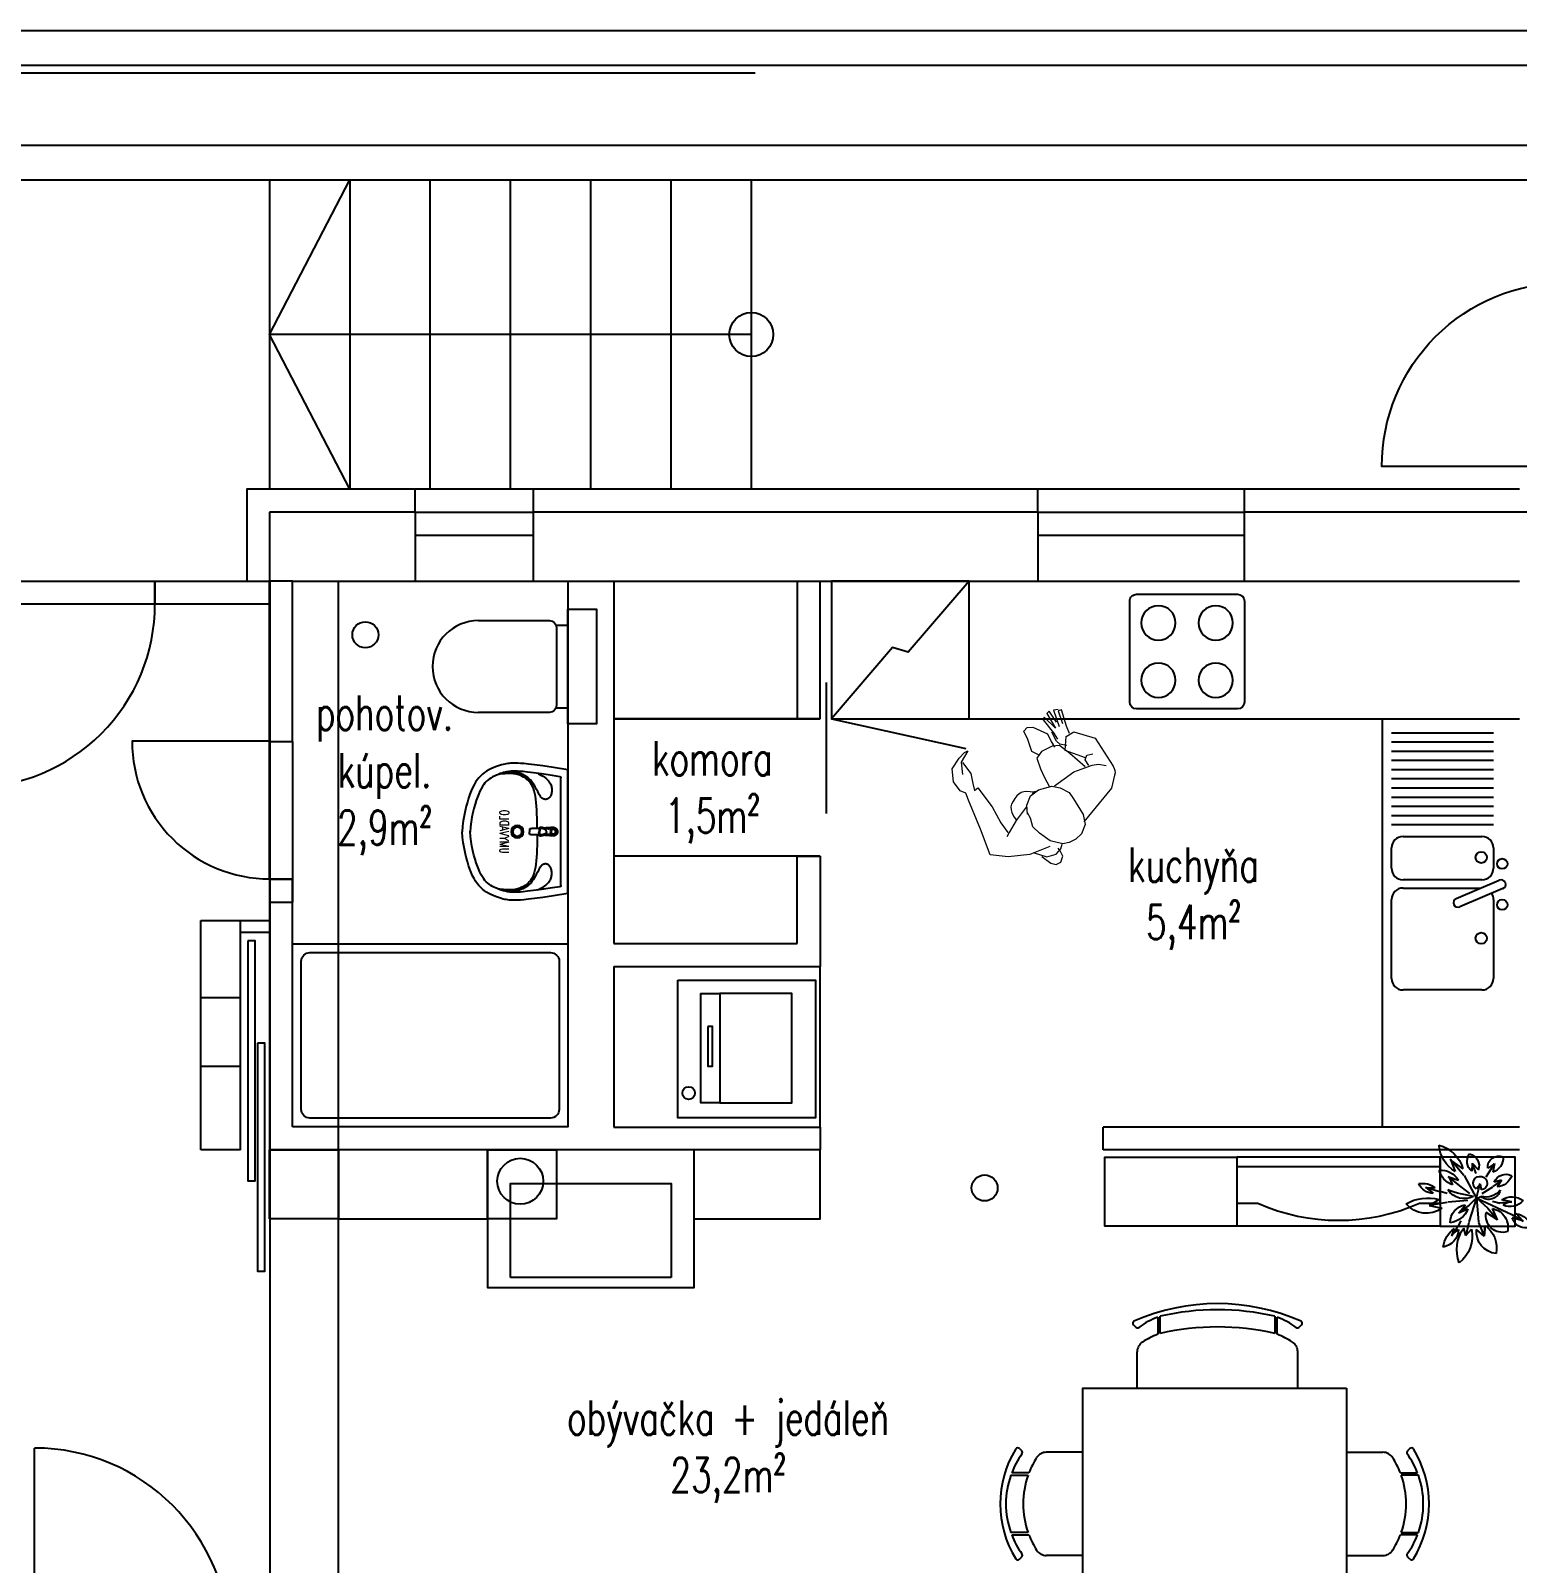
# Model space of a CAD drawing. Header units: millimetres. Extents: x 465413 to 948826, y 2516576 to 3795663.
# Drawn here: x 877763 to 884245, y 2792159 to 2798842 of the extents above; entities that cross this region are included whole.
import ezdxf
from ezdxf.enums import TextEntityAlignment as Align
from ezdxf.lldxf.tags import DXFTag

# ---------------------------------------------------------------- set-up
doc = ezdxf.new("R2010")
doc.units = ezdxf.units.MM
doc.layers.add('-R-IZGLED', color=9, linetype='Continuous', lineweight=0)
for name, color, linetype in [('DIM_100', 64, 'Continuous'), ('DVE_REZ', 1, 'Continuous'), ('KOTY', 96, 'Continuous'), ('MUR-POH', 64, 'Continuous'), ('MUR_POH', 64, 'Continuous'), ('MUR_REZ', 3, 'Continuous'), ('NAB_MOB', 1, 'Continuous'), ('NAB_ZAR', 14, 'Continuous'), ('PLO_LIN', 6, 'Continuous'), ('SAN-POH', 151, 'Continuous'), ('SAN_POH', 151, 'Continuous')]:
    doc.layers.add(name, color=color, linetype=linetype)
doc.styles.add('KOTY', font='ROMANS', dxfattribs={"width": 0.7})
doc.styles.add('SIMPLEX', font='SIMPLEX.SHX', dxfattribs={"width": 0.7})
tags = doc.linetypes.add('DASHED', pattern=[0.75, 0.5, -0.25]).pattern_tags.tags
tags[6:7] = [DXFTag(74, 4), DXFTag(75, 0), DXFTag(340, '0'), DXFTag(46, 1.0), DXFTag(50, 0.0), DXFTag(44, 0.0), DXFTag(45, 0.0)]
tags[4:5] = [DXFTag(74, 4), DXFTag(75, 0), DXFTag(340, '0'), DXFTag(46, 1.0), DXFTag(50, 0.0), DXFTag(44, 0.0), DXFTag(45, 0.0)]

# ---------------------------------------------------------------- blocks, each defined once
blk = doc.blocks.new('UMY_V')
at = {"layer": 'SAN_POH'}
for p, q in [((45124988.6, -2781949.2), (45125005.1, -2781944)), ((45125005.1, -2781944), (45125022.8, -2781939)), ((45125022.8, -2781939), (45125041.5, -2781934.4)), ((45125041.5, -2781934.4), (45125061.2, -2781930.3)), ((45125061.2, -2781930.3), (45125081.8, -2781927)), ((45125081.8, -2781927), (45125103.2, -2781924.7)), ((45125103.2, -2781924.7), (45125126.4, -2781923.4)), ((45125145.9, -2781924.7), (45125122.7, -2781923.4)), ((45125167.2, -2781927), (45125145.9, -2781924.7)), ((45125187.8, -2781930.3), (45125167.2, -2781927)), ((45125207.5, -2781934.4), (45125187.8, -2781930.3)), ((45125226.2, -2781939), (45125207.5, -2781934.4)), ((45125244, -2781944), (45125226.2, -2781939)), ((45125260.4, -2781949.2), (45125244, -2781944)), ((45124885.9, -2782020.5), (45124890.4, -2782012.8)), ((45124890.4, -2782012.8), (45124895.1, -2782005.8)), ((45124895.1, -2782005.8), (45124900.2, -2781999.3)), ((45124900.2, -2781999.3), (45124905.9, -2781993.2)), ((45124905.9, -2781993.2), (45124912.1, -2781987.3)), ((45124912.1, -2781987.3), (45124919.3, -2781981.7)), ((45124919.3, -2781981.7), (45124927.5, -2781976.1)), ((45124927.5, -2781976.1), (45124936.9, -2781970.6)), ((45124936.9, -2781970.6), (45124947.7, -2781965.2)), ((45124947.7, -2781965.2), (45124959.9, -2781959.8)), ((45124959.9, -2781959.8), (45124973.5, -2781954.4)), ((45124973.5, -2781954.4), (45124988.6, -2781949.2)), ((45125275.5, -2781954.4), (45125260.4, -2781949.2)), ((45125289.1, -2781959.8), (45125275.5, -2781954.4)), ((45125301.3, -2781965.2), (45125289.1, -2781959.8)), ((45125312.1, -2781970.6), (45125301.3, -2781965.2)), ((45125321.6, -2781976.1), (45125312.1, -2781970.6)), ((45125329.8, -2781981.7), (45125321.6, -2781976.1)), ((45125336.9, -2781987.3), (45125329.8, -2781981.7)), ((45125343.2, -2781993.2), (45125336.9, -2781987.3)), ((45125348.8, -2781999.3), (45125343.2, -2781993.2)), ((45125353.9, -2782005.8), (45125348.8, -2781999.3)), ((45125358.7, -2782012.8), (45125353.9, -2782005.8)), ((45125363.1, -2782020.5), (45125358.7, -2782012.8)), ((45124862.8, -2782086), (45124863.8, -2782080.7)), ((45124863.8, -2782080.7), (45124865.1, -2782074.9)), ((45124865.1, -2782074.9), (45124866.7, -2782068.6)), ((45124866.7, -2782068.6), (45124868.8, -2782061.6)), ((45124868.8, -2782061.6), (45124871.4, -2782053.8)), ((45124871.4, -2782053.8), (45124874.4, -2782045.6)), ((45124874.4, -2782045.6), (45124877.9, -2782037.1)), ((45124877.9, -2782037.1), (45124881.7, -2782028.7)), ((45124881.7, -2782028.7), (45124885.9, -2782020.5)), ((45125367.3, -2782028.7), (45125363.1, -2782020.5)), ((45125371.2, -2782037.1), (45125367.3, -2782028.7)), ((45125374.6, -2782045.6), (45125371.2, -2782037.1)), ((45125377.7, -2782053.8), (45125374.6, -2782045.6)), ((45125380.2, -2782061.6), (45125377.7, -2782053.8)), ((45125382.3, -2782068.6), (45125380.2, -2782061.6)), ((45125384, -2782074.9), (45125382.3, -2782068.6)), ((45125385.3, -2782080.7), (45125384, -2782074.9)), ((45125386.3, -2782086), (45125385.3, -2782080.7)), ((45124860.5, -2782112.5), (45124860.6, -2782106.5)), ((45124860.6, -2782119.9), (45124860.5, -2782112.5)), ((45124860.6, -2782106.5), (45124860.9, -2782101.3)), ((45124860.9, -2782129), (45124860.6, -2782119.9)), ((45124860.9, -2782101.3), (45124861.4, -2782096.2)), ((45124861.6, -2782140.3), (45124860.9, -2782129)), ((45124861.4, -2782096.2), (45124862, -2782091.1)), ((45124862.7, -2782154.2), (45124861.6, -2782140.3)), ((45124862, -2782091.1), (45124862.8, -2782086)), ((45125387, -2782091.1), (45125386.3, -2782086)), ((45125386.4, -2782154.2), (45125387.5, -2782140.3)), ((45125387.7, -2782096.2), (45125387, -2782091.1)), ((45125387.5, -2782140.3), (45125388.1, -2782129)), ((45125388.1, -2782101.3), (45125387.7, -2782096.2)), ((45125388.4, -2782106.5), (45125388.1, -2782101.3)), ((45125388.1, -2782129), (45125388.5, -2782119.9)), ((45125388.6, -2782112.5), (45125388.4, -2782106.5)), ((45125388.5, -2782119.9), (45125388.6, -2782112.5)), ((45124864.5, -2782172.8), (45124862.7, -2782154.2)), ((45124867.6, -2782198.6), (45124864.5, -2782172.8)), ((45124872.5, -2782234.1), (45124867.6, -2782198.6)), ((45125376.6, -2782234.1), (45125381.4, -2782198.6)), ((45125381.4, -2782198.6), (45125384.5, -2782172.8)), ((45125384.5, -2782172.8), (45125386.4, -2782154.2)), ((45124879.5, -2782281.4), (45124872.5, -2782234.1)), ((45124884.6, -2782314.3), (45124879.5, -2782281.4)), ((45125364.4, -2782314.3), (45125369.6, -2782281.4)), ((45125369.6, -2782281.4), (45125376.6, -2782234.1)), ((45125394.5, -2782348.5), (45124854.5, -2782348.5)), ((45125359.5, -2782318.5), (45124889.5, -2782318.5))]:
    blk.add_line(p, q, dxfattribs=at)
for points in [[(45124854.5, -2782348.5), (45124844.9, -2782286.7), (45124837.8, -2782239), (45124832.9, -2782203.1), (45124829.7, -2782176.7), (45124827.8, -2782157.3), (45124826.7, -2782142.7), (45124826, -2782130.7), (45124825.6, -2782120.8), (45124825.5, -2782112.4), (45124825.6, -2782105.1), (45124826, -2782098.6), (45124826.6, -2782092.5), (45124827.3, -2782086.4), (45124828.3, -2782080.2), (45124829.5, -2782073.6), (45124831.1, -2782066.7), (45124833, -2782059.2), (45124835.4, -2782051.1), (45124838.3, -2782042.3), (45124841.8, -2782032.9), (45124845.7, -2782023.2), (45124850.2, -2782013.4), (45124855.2, -2782003.6), (45124860.7, -2781994.2), (45124866.8, -2781985.1), (45124873.6, -2781976.6), (45124881, -2781968.5), (45124889.3, -2781960.8), (45124898.5, -2781953.4), (45124908.8, -2781946.5), (45124920.2, -2781939.9), (45124932.7, -2781933.5), (45124946.5, -2781927.4), (45124961.4, -2781921.6), (45124977.6, -2781916), (45124995.1, -2781910.5), (45125013.8, -2781905.2), (45125033.8, -2781900.2), (45125054.9, -2781895.9), (45125077.1, -2781892.3), (45125100.4, -2781889.8), (45125124.5, -2781888.5)], [(45125394.5, -2782348.5), (45125404.2, -2782286.7), (45125411.2, -2782239), (45125416.1, -2782203.1), (45125419.3, -2782176.7), (45125421.2, -2782157.3), (45125422.4, -2782142.7), (45125423.1, -2782130.7), (45125423.5, -2782120.8), (45125423.6, -2782112.4), (45125423.4, -2782105.1), (45125423, -2782098.6), (45125422.5, -2782092.5), (45125421.7, -2782086.4), (45125420.8, -2782080.2), (45125419.5, -2782073.6), (45125418, -2782066.7), (45125416, -2782059.2), (45125413.6, -2782051.1), (45125410.7, -2782042.3), (45125407.3, -2782032.9), (45125403.3, -2782023.2), (45125398.8, -2782013.4), (45125393.8, -2782003.6), (45125388.3, -2781994.2), (45125382.2, -2781985.1), (45125375.5, -2781976.6), (45125368, -2781968.5), (45125359.7, -2781960.8), (45125350.5, -2781953.4), (45125340.2, -2781946.5), (45125328.9, -2781939.9), (45125316.3, -2781933.5), (45125302.6, -2781927.4), (45125287.6, -2781921.6), (45125271.4, -2781916), (45125254, -2781910.5), (45125235.2, -2781905.2), (45125215.2, -2781900.2), (45125194.1, -2781895.9), (45125171.9, -2781892.3), (45125148.7, -2781889.8), (45125124.5, -2781888.5)], [(45125110.6, -2782215), (45125104, -2782215), (45125084.1, -2782214.7), (45125065, -2782214.4), (45125046.7, -2782213.8), (45125029.3, -2782213), (45125012.9, -2782211.9), (45124997.5, -2782210.6), (45124983.2, -2782209), (45124969.9, -2782207), (45124957.7, -2782204.7), (45124946.6, -2782201.9), (45124936.5, -2782198.6), (45124927.4, -2782194.8), (45124919.3, -2782190.5), (45124912.1, -2782185.8), (45124905.7, -2782180.6), (45124899.9, -2782174.9), (45124894.8, -2782168.8), (45124890.3, -2782162.3), (45124886.3, -2782155.6), (45124882.7, -2782148.7), (45124879.7, -2782141.9), (45124877.2, -2782135.2), (45124875.2, -2782128.8), (45124873.6, -2782122.8), (45124872.5, -2782117.1), (45124871.7, -2782111.3), (45124871.3, -2782105.4), (45124871.1, -2782099), (45124871.1, -2782092), (45124871.2, -2782084.2), (45124871.6, -2782075.9), (45124872, -2782067.6), (45124872.7, -2782059.5), (45124873.5, -2782052), (45124874.4, -2782045.6)], [(45125138.5, -2782215), (45125145, -2782215), (45125164.9, -2782214.7), (45125184, -2782214.4), (45125202.3, -2782213.8), (45125219.7, -2782213), (45125236.1, -2782211.9), (45125251.5, -2782210.6), (45125265.8, -2782209), (45125279.1, -2782207), (45125291.3, -2782204.7), (45125302.5, -2782201.9), (45125312.6, -2782198.6), (45125321.6, -2782194.8), (45125329.7, -2782190.5), (45125336.9, -2782185.8), (45125343.4, -2782180.6), (45125349.1, -2782174.9), (45125354.2, -2782168.8), (45125358.7, -2782162.3), (45125362.8, -2782155.6), (45125366.3, -2782148.7), (45125369.3, -2782141.9), (45125371.8, -2782135.2), (45125373.8, -2782128.8), (45125375.4, -2782122.8), (45125376.5, -2782117.1), (45125377.3, -2782111.3), (45125377.8, -2782105.4), (45125378, -2782099), (45125378, -2782092), (45125377.8, -2782084.2), (45125377.5, -2782075.9), (45125377, -2782067.6), (45125376.4, -2782059.5), (45125375.6, -2782052), (45125374.6, -2782045.6)], [(45124915.3, -2782197.5), (45124915.2, -2782197.4), (45124907.4, -2782192.3), (45124900.3, -2782186.5), (45124894, -2782180.3), (45124888.5, -2782173.7), (45124883.6, -2782166.7), (45124879.3, -2782159.5), (45124875.5, -2782152.2), (45124872.3, -2782144.9), (45124869.7, -2782137.8), (45124867.5, -2782131), (45124865.8, -2782124.6), (45124864.6, -2782118.4), (45124863.8, -2782112.2), (45124863.3, -2782105.8), (45124863.1, -2782099.1), (45124863.1, -2782091.9), (45124863.2, -2782083.9), (45124863.3, -2782083.5)], [(45125333.7, -2782197.5), (45125333.8, -2782197.4), (45125341.7, -2782192.3), (45125348.7, -2782186.5), (45125355, -2782180.3), (45125360.5, -2782173.7), (45125365.5, -2782166.7), (45125369.8, -2782159.5), (45125373.5, -2782152.2), (45125376.7, -2782144.9), (45125379.4, -2782137.8), (45125381.5, -2782131), (45125383.2, -2782124.6), (45125384.4, -2782118.4), (45125385.3, -2782112.2), (45125385.8, -2782105.8), (45125386, -2782099.1), (45125386, -2782091.9), (45125385.8, -2782083.9), (45125385.8, -2782083.5)], [(45124870, -2782215.8), (45124872.1, -2782220.4), (45124877.8, -2782231.5), (45124882.9, -2782240.3), (45124887.4, -2782247.2), (45124891.5, -2782252.7), (45124895.5, -2782257.3), (45124899.4, -2782261.3), (45124903.4, -2782264.8), (45124907.3, -2782267.8), (45124911.2, -2782270.4), (45124915.2, -2782272.6), (45124919.3, -2782274.4), (45124923.5, -2782275.8), (45124927.7, -2782277), (45124932, -2782277.8), (45124936.3, -2782278.3), (45124940.7, -2782278.5), (45124945.1, -2782278.5), (45124949.6, -2782278.2), (45124953.9, -2782277.6), (45124958.2, -2782276.8), (45124962.3, -2782275.7), (45124966.1, -2782274.3), (45124969.7, -2782272.6), (45124972.8, -2782270.7), (45124975.6, -2782268.5), (45124978, -2782266.1), (45124980, -2782263.5), (45124981.5, -2782260.8), (45124982.7, -2782257.9), (45124983.4, -2782255.1), (45124983.7, -2782252.2), (45124983.7, -2782249.2), (45124983.3, -2782246.4), (45124982.6, -2782243.6), (45124981.6, -2782240.9), (45124980.4, -2782238.3), (45124978.8, -2782235.8), (45124976.8, -2782233.4), (45124974.3, -2782231), (45124971.1, -2782228.7), (45124967.3, -2782226.4), (45124962.7, -2782224), (45124957, -2782221.2), (45124949.7, -2782217.5), (45124940.5, -2782212.6), (45124929.1, -2782206), (45124915, -2782197.3)], [(45125110.1, -2782224.2), (45125110.3, -2782221), (45125110.5, -2782217.4), (45125110.6, -2782213.9), (45125110.7, -2782210.3), (45125110.8, -2782206.8), (45125110.9, -2782203.5), (45125111, -2782200.4), (45125111.1, -2782197.6), (45125111.2, -2782195.1), (45125111.2, -2782193), (45125111.3, -2782191.2), (45125111.4, -2782189.7), (45125111.4, -2782188.5), (45125111.5, -2782187.5), (45125111.6, -2782186.7), (45125111.7, -2782186), (45125111.9, -2782185.3), (45125112, -2782184.7), (45125112.2, -2782184.2), (45125112.3, -2782183.8), (45125112.6, -2782183.4), (45125112.8, -2782183), (45125113.1, -2782182.7), (45125113.4, -2782182.3), (45125113.8, -2782182), (45125114.3, -2782181.8), (45125114.8, -2782181.5), (45125115.5, -2782181.3), (45125116.5, -2782181.1), (45125117.8, -2782181), (45125119.7, -2782180.8), (45125122.3, -2782180.8), (45125124.5, -2782180.8)], [(45125138.9, -2782224.2), (45125138.7, -2782221), (45125138.6, -2782217.4), (45125138.4, -2782213.9), (45125138.3, -2782210.3), (45125138.2, -2782206.8), (45125138.1, -2782203.5), (45125138, -2782200.4), (45125138, -2782197.6), (45125137.9, -2782195.1), (45125137.8, -2782193), (45125137.7, -2782191.2), (45125137.7, -2782189.7), (45125137.6, -2782188.5), (45125137.5, -2782187.5), (45125137.4, -2782186.7), (45125137.3, -2782186), (45125137.2, -2782185.3), (45125137, -2782184.7), (45125136.9, -2782184.2), (45125136.7, -2782183.8), (45125136.5, -2782183.4), (45125136.2, -2782183), (45125136, -2782182.7), (45125135.6, -2782182.3), (45125135.2, -2782182), (45125134.8, -2782181.8), (45125134.2, -2782181.5), (45125133.5, -2782181.3), (45125132.6, -2782181.1), (45125131.2, -2782181), (45125129.3, -2782180.8), (45125126.8, -2782180.8), (45125124.5, -2782180.8)], [(45125379, -2782215.8), (45125376.9, -2782220.4), (45125371.2, -2782231.5), (45125366.2, -2782240.3), (45125361.7, -2782247.2), (45125357.5, -2782252.7), (45125353.5, -2782257.3), (45125349.6, -2782261.3), (45125345.7, -2782264.8), (45125341.8, -2782267.8), (45125337.8, -2782270.4), (45125333.8, -2782272.6), (45125329.7, -2782274.4), (45125325.6, -2782275.8), (45125321.4, -2782277), (45125317.1, -2782277.8), (45125312.7, -2782278.3), (45125308.3, -2782278.5), (45125303.9, -2782278.5), (45125299.5, -2782278.2), (45125295.1, -2782277.6), (45125290.8, -2782276.8), (45125286.7, -2782275.7), (45125282.9, -2782274.3), (45125279.4, -2782272.6), (45125276.2, -2782270.7), (45125273.4, -2782268.5), (45125271, -2782266.1), (45125269.1, -2782263.5), (45125267.5, -2782260.8), (45125266.4, -2782257.9), (45125265.6, -2782255.1), (45125265.3, -2782252.2), (45125265.3, -2782249.2), (45125265.7, -2782246.4), (45125266.4, -2782243.6), (45125267.4, -2782240.9), (45125268.7, -2782238.3), (45125270.2, -2782235.8), (45125272.3, -2782233.4), (45125274.8, -2782231), (45125277.9, -2782228.7), (45125281.7, -2782226.4), (45125286.3, -2782224), (45125292.1, -2782221.2), (45125299.3, -2782217.5), (45125308.5, -2782212.6), (45125319.9, -2782206), (45125334, -2782197.3)], [(45125109.5, -2782284.9), (45125109.6, -2782283.6), (45125109.6, -2782282.3), (45125109.8, -2782281.2), (45125109.9, -2782280), (45125110.1, -2782279), (45125110.3, -2782277.9), (45125110.5, -2782276.9), (45125110.7, -2782275.8), (45125110.9, -2782274.8), (45125111.1, -2782273.9), (45125111.3, -2782272.9), (45125111.5, -2782272.1), (45125111.7, -2782271.2), (45125111.9, -2782270.5), (45125112.1, -2782269.7), (45125112.2, -2782269), (45125112.4, -2782268.3), (45125112.5, -2782267.6), (45125112.6, -2782267), (45125112.7, -2782266.3), (45125112.8, -2782265.6), (45125112.8, -2782264.9), (45125112.8, -2782264.2), (45125112.8, -2782263.5), (45125112.8, -2782262.8), (45125112.7, -2782262), (45125112.6, -2782261.2), (45125112.5, -2782260.3), (45125112.3, -2782259.3), (45125112.1, -2782258.1), (45125111.9, -2782256.8), (45125111.6, -2782255.4), (45125111.2, -2782253.8), (45125110.9, -2782252), (45125110.4, -2782250.1), (45125109.9, -2782248), (45125109.3, -2782245.8), (45125108.7, -2782243.5), (45125108, -2782241.2), (45125107.4, -2782239), (45125106.8, -2782236.9), (45125106.3, -2782235), (45125106, -2782233.3), (45125105.7, -2782232), (45125105.5, -2782230.8), (45125105.5, -2782229.9), (45125105.4, -2782229), (45125105.5, -2782228.3), (45125105.6, -2782227.7), (45125105.8, -2782227.1), (45125106, -2782226.5), (45125106.5, -2782226), (45125107.1, -2782225.5), (45125107.9, -2782225), (45125109, -2782224.6), (45125110.6, -2782224.1), (45125112.7, -2782223.7), (45125115.6, -2782223.3), (45125119.5, -2782222.9), (45125124.5, -2782222.6)], [(45125106.3, -2782286.8), (45125106.4, -2782284.5), (45125106.4, -2782282.6), (45125106.5, -2782280.9), (45125106.6, -2782279.5), (45125106.6, -2782278.2), (45125106.7, -2782277.1), (45125106.7, -2782276), (45125106.8, -2782274.9), (45125106.9, -2782273.9), (45125107, -2782272.8), (45125107, -2782271.7), (45125107.1, -2782270.5), (45125107.2, -2782269.2), (45125107.3, -2782267.9), (45125107.4, -2782266.5), (45125107.5, -2782265), (45125107.6, -2782263.5), (45125107.7, -2782262), (45125107.8, -2782260.5), (45125107.9, -2782259), (45125108, -2782257.4), (45125108.1, -2782255.6), (45125108.3, -2782253.7), (45125108.4, -2782251.6), (45125108.6, -2782249.3), (45125108.7, -2782246.8), (45125108.9, -2782244.4)], [(45125124.5, -2782255.3), (45125123.9, -2782255.3), (45125123.4, -2782255.3), (45125122.9, -2782255.2), (45125122.4, -2782255.1), (45125121.9, -2782255.1), (45125121.5, -2782255), (45125121, -2782254.8), (45125120.6, -2782254.7), (45125120.1, -2782254.5), (45125119.6, -2782254.3), (45125119.2, -2782254.1), (45125118.8, -2782253.8), (45125118.3, -2782253.5), (45125117.9, -2782253.1), (45125117.5, -2782252.7), (45125117, -2782252.2), (45125116.6, -2782251.6), (45125116.2, -2782251), (45125115.8, -2782250.3), (45125115.3, -2782249.5), (45125114.9, -2782248.7), (45125114.5, -2782247.9), (45125114.1, -2782247), (45125113.7, -2782246.1), (45125113.4, -2782245.2), (45125113, -2782244.3), (45125112.7, -2782243.4), (45125112.4, -2782242.5), (45125112.1, -2782241.6), (45125111.9, -2782240.8), (45125111.6, -2782239.9), (45125111.4, -2782239.1), (45125111.2, -2782238.3), (45125111, -2782237.4), (45125110.9, -2782236.6), (45125110.7, -2782235.8), (45125110.6, -2782235), (45125110.5, -2782234.2), (45125110.5, -2782233.5), (45125110.4, -2782232.7), (45125110.4, -2782232.1), (45125110.5, -2782231.5), (45125110.5, -2782230.9), (45125110.6, -2782230.4), (45125110.8, -2782230), (45125111.1, -2782229.6), (45125111.5, -2782229.2), (45125111.9, -2782228.9), (45125112.6, -2782228.5), (45125113.3, -2782228.2), (45125114.2, -2782227.8), (45125115.1, -2782227.5), (45125116.2, -2782227.1), (45125117.3, -2782226.8), (45125118.5, -2782226.4), (45125119.8, -2782226.1), (45125121.1, -2782225.9), (45125122.3, -2782225.7), (45125123.5, -2782225.5), (45125124.5, -2782225.5)], [(45125139.5, -2782284.9), (45125139.5, -2782283.6), (45125139.4, -2782282.3), (45125139.3, -2782281.2), (45125139.1, -2782280), (45125139, -2782279), (45125138.8, -2782277.9), (45125138.6, -2782276.9), (45125138.4, -2782275.8), (45125138.2, -2782274.8), (45125137.9, -2782273.9), (45125137.7, -2782272.9), (45125137.5, -2782272.1), (45125137.3, -2782271.2), (45125137.1, -2782270.5), (45125137, -2782269.7), (45125136.8, -2782269), (45125136.7, -2782268.3), (45125136.6, -2782267.6), (45125136.4, -2782267), (45125136.4, -2782266.3), (45125136.3, -2782265.6), (45125136.2, -2782264.9), (45125136.2, -2782264.2), (45125136.2, -2782263.5), (45125136.2, -2782262.8), (45125136.3, -2782262), (45125136.4, -2782261.2), (45125136.5, -2782260.3), (45125136.7, -2782259.3), (45125136.9, -2782258.1), (45125137.2, -2782256.8), (45125137.5, -2782255.4), (45125137.8, -2782253.8), (45125138.2, -2782252), (45125138.6, -2782250.1), (45125139.2, -2782248), (45125139.7, -2782245.8), (45125140.4, -2782243.5), (45125141, -2782241.2), (45125141.7, -2782239), (45125142.2, -2782236.9), (45125142.7, -2782235), (45125143.1, -2782233.3), (45125143.3, -2782232), (45125143.5, -2782230.8), (45125143.6, -2782229.9), (45125143.6, -2782229), (45125143.6, -2782228.3), (45125143.5, -2782227.7), (45125143.3, -2782227.1), (45125143, -2782226.5), (45125142.6, -2782226), (45125141.9, -2782225.5), (45125141.1, -2782225), (45125140, -2782224.6), (45125138.5, -2782224.1), (45125136.3, -2782223.7), (45125133.4, -2782223.3), (45125129.5, -2782222.9), (45125124.5, -2782222.6)], [(45125124.5, -2782255.3), (45125125.1, -2782255.3), (45125125.6, -2782255.3), (45125126.1, -2782255.2), (45125126.6, -2782255.1), (45125127.1, -2782255.1), (45125127.6, -2782255), (45125128, -2782254.8), (45125128.5, -2782254.7), (45125128.9, -2782254.5), (45125129.4, -2782254.3), (45125129.8, -2782254.1), (45125130.3, -2782253.8), (45125130.7, -2782253.5), (45125131.1, -2782253.1), (45125131.6, -2782252.7), (45125132, -2782252.2), (45125132.4, -2782251.6), (45125132.8, -2782251), (45125133.3, -2782250.3), (45125133.7, -2782249.5), (45125134.1, -2782248.7), (45125134.5, -2782247.9), (45125134.9, -2782247), (45125135.3, -2782246.1), (45125135.7, -2782245.2), (45125136, -2782244.3), (45125136.3, -2782243.4), (45125136.6, -2782242.5), (45125136.9, -2782241.6), (45125137.2, -2782240.8), (45125137.4, -2782239.9), (45125137.6, -2782239.1), (45125137.8, -2782238.3), (45125138, -2782237.4), (45125138.2, -2782236.6), (45125138.3, -2782235.8), (45125138.4, -2782235), (45125138.5, -2782234.2), (45125138.6, -2782233.5), (45125138.6, -2782232.7), (45125138.6, -2782232.1), (45125138.6, -2782231.5), (45125138.5, -2782230.9), (45125138.4, -2782230.4), (45125138.2, -2782230), (45125138, -2782229.6), (45125137.6, -2782229.2), (45125137.1, -2782228.9), (45125136.5, -2782228.5), (45125135.7, -2782228.2), (45125134.9, -2782227.8), (45125133.9, -2782227.5), (45125132.9, -2782227.1), (45125131.7, -2782226.8), (45125130.5, -2782226.4), (45125129.2, -2782226.1), (45125128, -2782225.9), (45125126.7, -2782225.7), (45125125.6, -2782225.5), (45125124.5, -2782225.5)], [(45125142.7, -2782286.8), (45125142.7, -2782284.5), (45125142.6, -2782282.6), (45125142.5, -2782280.9), (45125142.5, -2782279.5), (45125142.4, -2782278.2), (45125142.4, -2782277.1), (45125142.3, -2782276), (45125142.2, -2782274.9), (45125142.2, -2782273.9), (45125142.1, -2782272.8), (45125142, -2782271.7), (45125141.9, -2782270.5), (45125141.8, -2782269.2), (45125141.7, -2782267.9), (45125141.6, -2782266.5), (45125141.5, -2782265), (45125141.4, -2782263.5), (45125141.3, -2782262), (45125141.2, -2782260.5), (45125141.1, -2782259), (45125141, -2782257.4), (45125140.9, -2782255.6), (45125140.8, -2782253.7), (45125140.6, -2782251.6), (45125140.5, -2782249.3), (45125140.3, -2782246.8), (45125140.1, -2782244.4)]]:
    blk.add_lwpolyline(points, dxfattribs=at)
for points in [[(45125111.6, -2782267.1, -0.001391), (45125111.6, -2782267, -0.019339), (45125112.7, -2782266.1, -0.090971)], [(45125136.3, -2782266.1, -0.019339), (45125137.4, -2782267, -0.001391), (45125137.5, -2782267.1, -0.1065)], [(45125106.3, -2782286.8, 0.1065), (45125107.7, -2782293.2, 0.101456), (45125111.6, -2782298.7, 0.095052), (45125117.5, -2782302.3, 0.090971), (45125124.5, -2782303.5, 0.090971), (45125131.6, -2782302.3, 0.095052), (45125137.4, -2782298.7, 0.101456), (45125141.4, -2782293.2, 0.1065), (45125142.7, -2782286.8, 0.1065)]]:
    blk.add_lwpolyline(points, format="xyb", dxfattribs=at)
for centre, radius in [((45125124.5, -2782128.5), 27), ((45125124.5, -2782128.5), 20), ((45125124.5, -2782285.6), 13.8), ((45125124.5, -2782285.6), 10.3), ((45125124.5, -2782285.6), 10)]:
    blk.add_circle(centre, radius, dxfattribs=at)
for centre, radius, start, end in [((45125124.5, -2782285.6), 15, 125.30945, 54.69055), ((45124889.5, -2782313.5), 5, 188.86816, 270), ((45125359.5, -2782313.5), 5, 270, 351.13184)]:
    blk.add_arc(centre, radius, start, end, dxfattribs=at)
at = {"layer": 'SAN_POH', "style": 'KOTY', "width": 0.7}
for tag, p in [('TYP', (45125124.5, -2782015.2)), ('KOD', (45125124.5, -2782071.9))]:
    blk.add_attdef(tag, text='', height=40, rotation=180, dxfattribs=at).set_placement(p, align=Align.MIDDLE_CENTER)
blk = doc.blocks.new('covek odozgo')
for points in [[(-11.57, 2.11), (-20.94, 2.81), (-29.97, 5.93), (-36.56, 10.09), (-35.52, 22.06), (-34.65, 35.76), (-34.48, 39.05), (-36.21, 40.96), (-37.08, 45.81), (-35.17, 51.19), (-30.49, 53.96), (-27.19, 55.18), (-25.63, 55.18), (-30.31, 52.06), (-32.22, 47.03)], [(14.65, 49.69), (13.8, 55.42), (12.42, 54.89), (13.06, 47.56), (10.72, 53.94), (9.76, 53.09), (11.46, 45.97), (11.78, 42.78)], [(17.63, 54.36), (15.72, 55), (14.87, 47.46)], [(17.63, 42.78), (17.74, 46.18), (18.91, 53.62), (17.52, 53.83), (16.67, 47.99)], [(-29.97, 51.71), (-28.75, 45.81), (-29.79, 41.48), (-30.49, 38.36), (-28.75, 38.88), (-26.67, 28.65), (-26.32, 20.67), (-25.45, 15.64)], [(1.79, 39.74), (-0.64, 42.87), (0.05, 48.24), (0.05, 52.4), (2.14, 53.1), (4.39, 52.23), (8.9, 46.85), (8.9, 43.04), (9.08, 40.26)], [(17.41, 26.74), (13.94, 34.89), (11.33, 39.92), (8.38, 41.13), (3.18, 40.96), (0.05, 39.22), (-0.53, 34.35), (-0.62, 30.52), (-0.39, 25.66)], [(14.19, 38.53), (11.78, 40.34), (11.04, 42.25), (10.93, 46.61)], [(-8.47, 25.84), (-7.66, 26.74), (-6.58, 26.46)], [(1.79, 25), (12.03, 26.91), (20.53, 26.05), (23.13, 25.18), (25.91, 23.27)], [(19.12, 26.55), (18.75, 29.47), (20.21, 30.92), (22.95, 30.38)], [(-13.48, 22.06), (-19.9, 18.76), (-24.93, 15.29), (-26.67, 14.08)], [(-14.17, 19), (-12.74, 22.77), (-9.51, 25.64), (-5.2, 26.53), (0.72, 25.46), (3.59, 23.13), (6.28, 19.72), (6.82, 16.32), (7.54, 8.43), (6.46, 4.12), (3.23, 1.08), (0, 0), (-3.23, 0), (-5.92, 0.72), (-10.41, 4.3), (-13.1, 9.32), (-14.53, 13.09), (-13.81, 16.85), (-13.99, 19.54)], [(-19.28, 2.98), (-14.77, -1.35), (-10.6, -2.05), (-7.65, -0.83), (-6.27, 0.73)], [(-16.68, -0.31), (-14.42, -4.65), (-12.51, -6.21), (-10.26, -6.04), (-8.35, -4.13), (-8.35, -1.53), (-8.7, -0.14)]]:
    blk.add_lwpolyline(points)
for points in [[(19.3, 30.19), (12.73, 36.94), (15.65, 42.23), (19.67, 42.59), (26.78, 36.03), (28.52, 21.61, -0.20885), (27.37, 17.77), (23.66, 13.39), (6.48, 5.41)], [(-7.58, 26.57), (-10.37, 28.1, 0.241547), (-14.93, 28.24), (-16.26, 27.61), (-17.64, 26.75, 0.24958), (-20, 22.69), (-20.07, 20.84), (-19.73, 18.94)]]:
    blk.add_lwpolyline(points, format="xyb")
blk = doc.blocks.new('TREE_P~1')
at = {"color": 0, "linetype": 'ByBlock'}
for p, q in [((-91, 617), (-146, 823)), ((-144, 815), (-141, 678)), ((-144, 785), (-67, 675)), ((-74, 518), (-92, 615)), ((88, 731), (13, 620)), ((68, 497), (88, 731)), ((88, 731), (145, 597)), ((227, 448), (396, 643)), ((396, 643), (233, 575)), ((356, 462), (396, 643)), ((396, 643), (356, 462)), ((-686, 433), (-460, 411)), ((-411, 286), (-686, 433)), ((-683, 433), (-557, 280)), ((-70, 138), (-396, 279)), ((-25, 213), (-158, 402)), ((-155, 398), (-23, 279)), ((-144, 381), (-86, 225)), ((58, 51), (61, 490)), ((58, 51), (227, 439)), ((227, 439), (227, 439)), ((531, 301), (300, 239)), ((301, 157), (531, 301)), ((531, 301), (386, 139)), ((-587, 150), (-847, 156)), ((-838, 156), (-686, 209)), ((-830, 158), (-686, 104)), ((-454, 136), (-580, 144)), ((58, 51), (-265, -257)), ((-75, 14), (-259, -53)), ((58, 51), (-25, 213)), ((58, 51), (49, -99)), ((58, 51), (301, 157)), ((58, 51), (68, 53)), ((68, 53), (735, 131)), ((68, 53), (70, 55)), ((70, 55), (124, 4)), ((342, 14), (483, 8)), ((449, 9), (666, -79)), ((642, -75), (541, 21)), ((735, 131), (964, 180)), ((955, 178), (762, 184)), ((953, 178), (804, 94)), ((-277, -256), (-593, -450)), ((-259, -53), (-528, -153)), ((-519, -150), (-412, -35)), ((-515, -148), (-337, -147)), ((46, -196), (7, -102)), ((49, -99), (41, -212)), ((41, -205), (92, -109)), ((129, -57), (273, -223)), ((272, -229), (376, -379)), ((378, -381), (343, -249)), ((663, -78), (489, -55)), ((-587, -447), (-440, -272)), ((-560, -430), (-329, -360)), ((-80, -354), (-204, -503)), ((-204, -504), (-64, -427)), ((-203, -502), (-165, -368)), ((164, -610), (84, -507)), ((104, -354), (129, -446)), ((129, -446), (167, -623)), ((167, -623), (187, -469)), ((379, -386), (264, -311))]:
    blk.add_line(p, q, dxfattribs=at)
for centre, radius, start, end in [((621, 817), 639, 140.563, 197.8988), ((-346, 896), 575, 328.6458, 34.5329), ((265, 966), 498, 170.3029, 215.3262), ((-373, 767), 319, 343.2534, 62.5239), ((608, 493), 384, 77.7318, 167.6805), ((208, 924), 485, 287.7269, 353.3689), ((-832, 148), 455, 35.1725, 122.5976), ((55, 507), 315, 161.4501, 243.415), ((-406, 259), 384, 2.9136, 65.0019), ((-512, 1038), 759, 221.8384, 266.6027), ((590, 202), 293, 55.2824, 172.6291), ((430, 464), 328, 262.2896, 356.2544), ((966, 46), 246, 51.1111, 145.9654), ((-772, -49), 272, 71.6414, 139.5892), ((-803, 480), 394, 243.5199, 287.2599), ((-249, -205), 350, 44.3837, 127.1057), ((-389, -2096), 2171, 79.6239, 91.8656), ((202, -190), 210, 354.7987, 111.9005), ((100, -333), 335, 21.6922, 85.2277), ((578, -268), 292, 21.4559, 97.3107), ((865, 380), 292, 257.8549, 330.7421), ((-396, -415), 380, 92.4489, 147.0817), ((-577, 134), 369, 248.0932, 310.529), ((34, -216), 118, 103.4106, 268.148), ((46, -217), 118, 262.5922, 66.6581), ((229, -522), 296, 1.4924, 67.3597), ((746, 150), 329, 218.6232, 288.4099), ((-299, -859), 603, 103.499, 156.8265), ((-812, -49), 574, 265.8156, 327.2626), ((-91, -572), 217, 109.8936, 199.3062), ((-275, -434), 211, 264.4232, 2.0221), ((257, -587), 190, 155.1092, 275.9038), ((41, -678), 255, 337.3115, 55.0978), ((490, -290), 227, 185.1842, 278.9266)]:
    blk.add_arc(centre, radius, start, end, dxfattribs=at)
blk = doc.blocks.new('HFHF')
at = {"layer": 'NAB_MOB', "linetype": 'Continuous'}
for p, q in [((434854.8, -333061.4), (434854.8, -333501.4)), ((435324.8, -333031.4), (434884.8, -333031.4)), ((435354.8, -333501.4), (435354.8, -333061.4)), ((434884.8, -333531.4), (435324.8, -333531.4))]:
    blk.add_line(p, q, dxfattribs=at)
for centre in [(434979.8, -333156.4), (435229.8, -333156.4), (434979.8, -333406.4), (435229.8, -333406.4)]:
    blk.add_circle(centre, 75, dxfattribs=at)
for centre, start, end in [((434884.8, -333061.4), 90, 180), ((435324.8, -333061.4), 0, 90), ((434884.8, -333501.4), 180, 270), ((435324.8, -333501.4), 270, 0)]:
    blk.add_arc(centre, 30, start, end, dxfattribs=at)
blk = doc.blocks.new('chlad')
at = {"layer": 'SAN_POH', "ltscale": 0.01}
for points in [[(45165597.1, -2791741.4), (45166197.1, -2791741.4), (45166197.1, -2791141.4), (45165597.1, -2791141.4), (45165597.1, -2791741.4)], [(45165597.1, -2791141.4), (45165906.9, -2791407.6), (45165887.4, -2791475.3), (45166197.1, -2791741.4)], [(45166197.1, -2791741.5), (45166327.3, -2791155.8)]]:
    blk.add_lwpolyline(points, dxfattribs=at)
blk = doc.blocks.new('drez2')
at = {"layer": 'SAN_POH'}
for p, q in [((45170701.4, -2774650), (45170621.5, -2774462.2)), ((45170632, -2774436), (45170632.1, -2774435.9)), ((45170658.3, -2774446.5), (45170738.2, -2774634.3)), ((45169980.1, -2774487.7), (45169980.1, -2774932)), ((45170020.1, -2774487.7), (45170020.1, -2774932)), ((45170060.2, -2774487.7), (45170060.2, -2774932)), ((45170100.2, -2774487.7), (45170100.2, -2774932)), ((45170140.2, -2774487.7), (45170140.2, -2774932)), ((45170180.3, -2774487.7), (45170180.3, -2774932)), ((45170220.3, -2774487.7), (45170220.3, -2774932)), ((45170260.4, -2774487.7), (45170260.4, -2774932)), ((45170300.4, -2774487.7), (45170300.4, -2774932)), ((45170340.4, -2774487.7), (45170340.4, -2774932)), ((45170380.5, -2774487.7), (45170380.5, -2774932)), ((45170481, -2774487.7), (45170569.8, -2774487.7)), ((45170706, -2774487.7), (45171050, -2774487.7)), ((45170431, -2774882), (45170431, -2774537.7)), ((45170619.8, -2774537.7), (45170619.8, -2774882)), ((45170656, -2774882), (45170656, -2774543.4)), ((45171100, -2774537.7), (45171100, -2774882)), ((45170727.7, -2774660.6), (45170727.6, -2774660.6)), ((45170569.8, -2774932), (45170481, -2774932)), ((45171050, -2774932), (45170706, -2774932))]:
    blk.add_line(p, q, dxfattribs=at)
for centre, radius in [((45170550.1, -2774449.3), 22.6), ((45170728.4, -2774449.3), 22.6), ((45170522.5, -2774541), 24.6), ((45170874.9, -2774541), 24.6)]:
    blk.add_circle(centre, radius, dxfattribs=at)
for centre, radius, start, end in [((45170639.9, -2774454.4), 20, 113.04876, 203.04876), ((45170639.9, -2774454.3), 20, 23.04876, 113.04876), ((45170481, -2774537.7), 50, 90, 180), ((45170569.8, -2774537.7), 50, 0, 90), ((45170706, -2774537.7), 50, 90, 122.49034), ((45171050, -2774537.7), 50, 0, 90), ((45170719.8, -2774642.2), 20, 203.04876, 293.04876), ((45170719.8, -2774642.2), 20, 293.04876, 23.04876), ((45170481, -2774882), 50, 180, 270), ((45170569.8, -2774882), 50, 270, 0), ((45170706, -2774882), 50, 180, 270), ((45171050, -2774882), 50, 270, 0)]:
    blk.add_arc(centre, radius, start, end, dxfattribs=at)

msp = doc.modelspace()

# ---------------------------------------------------------------- linework, layer by layer
at = {"layer": 'DVE_REZ', "linetype": 'ByBlock'}
for points in [[(884453.7, 2796942.2), (883653.7, 2796942.2, -0.414214), (884453.7, 2797742.2)], [(884453.7, 2796942.2), (883653.7, 2796942.2, -0.414214), (884453.7, 2797742.2)], [(878804.8, 2795743.4), (878204.8, 2795743.4, 0.414214), (878804.8, 2795143.4)]]:
    msp.add_lwpolyline(points, format="xyb", dxfattribs=at)
at = {"layer": 'KOTY', "flags": 128}
for points in [[(878710.3, 2794872.9), (878710.3, 2793826.7), (878742.2, 2793826.7), (878742.2, 2794872.9)], [(880585, 2794702.3), (881185, 2794702.3), (881185, 2794102.3), (880585, 2794102.3)], [(880766.9, 2794644.1), (880766.9, 2794166.4), (880684.6, 2794166.4), (880684.6, 2794644.1)], [(880766.9, 2794644.1), (880766.9, 2794166.4), (881081.3, 2794166.4), (881081.3, 2794644.1)], [(880715.7, 2794499.9), (880715.7, 2794327.3), (880735.4, 2794327.3), (880735.4, 2794499.9)], [(878752, 2794427.7), (878752, 2793432.5), (878784, 2793432.5), (878784, 2794427.7)]]:
    msp.add_lwpolyline(points, close=True, dxfattribs=at)
msp.add_lwpolyline([(881204.8, 2794061.7), (881204.8, 2794761.7)], dxfattribs=at)
at = {"layer": 'KOTY'}
msp.add_circle((880631.7, 2794209.8), 27.6, dxfattribs=at)
at = {"layer": 'MUR-POH', "color": 252}
for points in [[(866561.7, 2798342.2), (878404.8, 2798342.2)], [(866561.7, 2798342.2), (884454.4, 2798342.2)], [(866561.7, 2798192.2), (878504.8, 2798192.2)], [(866561.7, 2798192.2), (884454.2, 2798192.2)]]:
    msp.add_lwpolyline(points, dxfattribs=at)
at = {"layer": 'MUR-POH', "color": 1}
for points in [[(879154.8, 2796842.2), (878804.8, 2797517.2), (879154.8, 2798192.2)], [(878804.8, 2798192.2), (878804.8, 2796842.2)], [(879154.8, 2798192.2), (879154.8, 2796842.2)], [(879503.6, 2798192.2), (879503.6, 2796842.2)], [(879853.6, 2798192.2), (879853.6, 2796842.2)], [(880203.6, 2798192.2), (880203.6, 2796842.2)], [(880553.6, 2798192.2), (880553.6, 2796842.2)], [(880904.8, 2798192.2), (880904.8, 2796842.2)], [(880904.8, 2797517.2), (878804.8, 2797517.2)]]:
    msp.add_lwpolyline(points, dxfattribs=at)
at = {"layer": 'MUR-POH', "color": 6}
for points in [[(878804.8, 2795742.2), (878804.8, 2796442.2)], [(878804.8, 2795742.2), (878904.8, 2795742.2)], [(878804.8, 2795142.2), (878904.8, 2795142.2)]]:
    msp.add_lwpolyline(points, dxfattribs=at)
at = {"layer": 'MUR-POH', "color": 1}
msp.add_circle((880904.8, 2797517.2), 95.8, dxfattribs=at)
at = {"layer": 'MUR_POH', "flags": 128}
for points in [[(879439.2, 2796842.2), (878704.8, 2796842.2), (878704.8, 2796442.2)], [(879954.8, 2796842.2), (879439.2, 2796842.2)], [(879439.2, 2796742.2), (879439.2, 2796842.2)], [(879954.8, 2796742.2), (879954.8, 2796842.2)], [(879954.8, 2796742.2), (879954.8, 2796842.2)], [(882154.2, 2796842.2), (879954.8, 2796842.2)], [(882154.2, 2796742.2), (882154.2, 2796842.2)], [(883054.8, 2796842.2), (882154.2, 2796842.2)], [(884254.8, 2796842.2), (883054.8, 2796842.2)], [(883054.8, 2796742.2), (883054.8, 2796842.2)], [(883054.8, 2796742.2), (883054.8, 2796842.2)], [(879439.2, 2796442.2), (879954.8, 2796442.2)], [(882154.2, 2796442.2), (883054.8, 2796442.2)], [(878504.8, 2794626.8), (878677.9, 2794626.8)], [(878804.8, 2794586.8), (878804.8, 2794586.8)], [(878504.8, 2794326.8), (878677.9, 2794326.8)], [(878804.8, 2794286.8), (878804.8, 2794286.8)]]:
    msp.add_lwpolyline(points, dxfattribs=at)
at = {"layer": 'MUR_POH', "color": 8, "linetype": 'DASHED', "ltscale": 250, "flags": 128}
for points in [[(878807.6, 2792011.8), (878807.6, 2796442.2)], [(879104.8, 2792011.8), (879104.8, 2796442.2)], [(879855.2, 2793406), (879855.2, 2793815.5), (880555.2, 2793815.5), (880555.2, 2793406)], [(880555.2, 2793406), (879855.2, 2793406)]]:
    msp.add_lwpolyline(points, dxfattribs=at)
msp.add_lwpolyline([(880104.8, 2796319.7), (880229.8, 2796319.7), (880229.8, 2795819.7), (880104.8, 2795819.7)], close=True, dxfattribs=at)
at = {"layer": 'MUR_REZ'}
for p, q in [((878804.8, 2796742.2), (878804.8, 2796742.2)), ((878804.8, 2796742.2), (878804.8, 2795742.2)), ((879439.2, 2796742.2), (878804.8, 2796742.2)), ((882154.2, 2796742.2), (879954.8, 2796742.2)), ((884554.8, 2796742.2), (883054.8, 2796742.2)), ((878904.8, 2795142.2), (878804.8, 2795142.2)), ((878904.8, 2794062.9), (878904.8, 2795142.2)), ((878804.8, 2794911.8), (878804.8, 2793961.7)), ((880104.8, 2794062.9), (878904.8, 2794062.9))]:
    msp.add_line(p, q, dxfattribs=at)
at = {"layer": 'MUR_REZ', "flags": 128}
for points in [[(894508.2, 2786834.3), (861053.7, 2786367.9), (842089.5, 2786361), (841965.4, 2798682.4), (859491.4, 2798842.2), (894148.2, 2798842.2), (894508.2, 2786834.3)], [(879439.2, 2796742.2), (879439.2, 2796442.2)], [(879954.8, 2796442.2), (879954.8, 2796742.2)], [(882154.2, 2796742.2), (882154.2, 2796442.2)], [(883054.8, 2796442.2), (883054.8, 2796742.2)], [(878804.8, 2795742.2), (878904.8, 2795742.2), (878904.8, 2796442.2), (879439.2, 2796442.2)], [(879954.8, 2796442.2), (882154.2, 2796442.2)], [(880104.8, 2796442.2), (880104.8, 2794061.7)], [(880304.8, 2796442.2), (880304.8, 2794861.7)], [(881104.8, 2796442.2), (881104.8, 2795842.2)], [(881204.8, 2795842.2), (881204.8, 2796442.2)], [(881204.8, 2796442.2), (881204.8, 2796442.2), (882154.2, 2796442.2)], [(883054.8, 2796442.2), (884254.8, 2796442.2)], [(883054.8, 2796442.2), (883619.8, 2796442.2)], [(880104.8, 2796356.9), (880104.8, 2794061.7)], [(881104.8, 2795842.2), (881204.8, 2795842.2)], [(881204.8, 2795842.2), (881104.8, 2795842.2)], [(881104.8, 2795242.2), (881204.8, 2795242.2)], [(881104.8, 2794861.7), (881104.8, 2795242.2), (881204.8, 2795242.2)], [(881204.8, 2795242.2), (881204.8, 2794761.7)], [(878804.8, 2795142.2), (878804.8, 2793961.7)], [(880304.8, 2794861.7), (881104.8, 2794861.7)], [(880304.8, 2794761.7), (881204.8, 2794761.7)], [(880304.8, 2794761.7), (880304.8, 2794061.7)], [(880304.8, 2794061.7), (881204.8, 2794061.7)], [(881204.8, 2794061.7), (881204.8, 2793961.7)], [(882439, 2793961.7), (882439, 2794061.7)], [(884254.8, 2794061.7), (882439, 2794061.7)], [(881204.8, 2793961.7), (878804.8, 2793961.7)], [(884254.8, 2793961.7), (882439, 2793961.7)]]:
    msp.add_lwpolyline(points, dxfattribs=at)
at = {"layer": 'MUR_REZ'}
msp.add_lwpolyline([(860232.3, 2798692.2), (887911.6, 2798692.2)], dxfattribs=at)
at = {"layer": 'MUR_REZ', "color": 6}
msp.add_lwpolyline([(878904.8, 2796442.2), (878804.8, 2796442.2)], dxfattribs=at)
at = {"layer": 'MUR_REZ', "flags": 128}
for points in [[(878804.8, 2793661.7), (878804.8, 2793961.7), (879104.8, 2793961.7), (879104.8, 2793661.7)], [(879755.2, 2793661.7), (879755.2, 2793961.7), (880055.2, 2793961.7), (880055.2, 2793661.7)]]:
    msp.add_lwpolyline(points, close=True, dxfattribs=at)
at = {"layer": 'NAB_ZAR'}
for p, q in [((882571, 2793199.2), (882581.2, 2793189)), ((882677.3, 2793232.8), (882677.3, 2793157.8)), ((882687.3, 2793161.5), (882687.3, 2793236.5)), ((883187.3, 2793236.5), (883187.3, 2793161.5)), ((883197.3, 2793157.8), (883197.3, 2793232.8)), ((883303.5, 2793199.2), (883293.3, 2793189)), ((882587.3, 2792923), (882587.3, 2793081.8)), ((883287.3, 2792923), (883287.3, 2793081.8)), ((882073.7, 2792659.7), (882083.8, 2792649.5)), ((882349.8, 2792643.5), (882191, 2792643.5)), ((883499.8, 2792643.5), (883658.6, 2792643.5)), ((883776, 2792659.7), (883765.8, 2792649.5)), ((882036.3, 2792543.5), (882111.3, 2792543.5)), ((882115, 2792553.5), (882040, 2792553.5)), ((883734.6, 2792553.5), (883809.6, 2792553.5)), ((883813.3, 2792543.5), (883738.3, 2792543.5)), ((882111.3, 2792293.5), (882036.3, 2792293.5)), ((882040, 2792283.5), (882115, 2792283.5)), ((883809.6, 2792283.5), (883734.6, 2792283.5)), ((883738.3, 2792293.5), (883813.3, 2792293.5)), ((882073.7, 2792177.3), (882083.8, 2792187.4)), ((882349.8, 2792193.5), (882191, 2792193.5)), ((883499.8, 2792193.5), (883658.6, 2792193.5)), ((883776, 2792177.3), (883765.8, 2792187.4))]:
    msp.add_line(p, q, dxfattribs=at)
at = {"layer": 'NAB_ZAR', "flags": 128}
for points in [[(877504.8, 2796442.2), (878304.8, 2796442.2)], [(878304.8, 2796442.2), (878804.8, 2796442.2)], [(878304.8, 2796442.2), (878304.8, 2796342.2)], [(878304.8, 2796342.2), (878304.8, 2796442.2)], [(877504.8, 2796342.2), (878304.8, 2796342.2)], [(878304.8, 2796342.2), (878804.8, 2796342.2)], [(878304.8, 2796342.2), (878362, 2796342.2)], [(878304.8, 2796342.2), (878304.8, 2796342.2)], [(881231.4, 2795999.9), (881231.4, 2795428)], [(881204.8, 2795842.2), (880304.8, 2795842.2)], [(880304.8, 2795842.2), (881104.8, 2795842.2)], [(881304.5, 2795842.2), (884254.8, 2795842.2)], [(881304.5, 2795842.2), (883654.8, 2795842.2), (883654.8, 2794061.7)], [(878804.8, 2795142.2), (878804.8, 2795742.2)], [(878804.8, 2795742.2), (878904.8, 2795742.2)], [(878904.8, 2795742.2), (878904.8, 2795142.2)], [(881204.8, 2795242.2), (880304.8, 2795242.2)], [(878804.8, 2795142.2), (878904.8, 2795142.2)], [(878904.8, 2795142.2), (878904.8, 2795042.2)], [(878804.8, 2795042.2), (878904.8, 2795042.2)], [(879755.2, 2793961.7), (879755.2, 2793361.7), (880655.2, 2793361.7), (880655.2, 2793961.7)], [(880655.2, 2793661.7), (881204.8, 2793661.7), (881204.8, 2793961.7)], [(883817.4, 2793729.3), (883907.8, 2793729.3), (883907.8, 2793929.9), (883022.4, 2793929.8), (883022.4, 2793729.3)], [(883907.8, 2793888.7), (883022.4, 2793888.7)], [(883022.4, 2793729.3), (883112.8, 2793729.3)], [(879104.8, 2793661.7), (879755.2, 2793661.7)], [(883907.8, 2793629.8), (883022.4, 2793629.8)], [(877779.8, 2791811.8), (877779.8, 2792661.8)]]:
    msp.add_lwpolyline(points, dxfattribs=at)
at = {"layer": 'NAB_ZAR'}
msp.add_lwpolyline([(877504.8, 2796442.2), (878304.8, 2796442.2)], dxfattribs=at)
at = {"layer": 'NAB_ZAR', "flags": 128}
msp.add_lwpolyline([(877504.8, 2796342.2), (877504.8, 2795542.2, 0.414214), (878304.8, 2796342.2)], format="xyb", dxfattribs=at)
for points in [[(883022.4, 2793929.8), (883022.4, 2793629.8), (882445.7, 2793629.8), (882445.6, 2793929.7)], [(883907.8, 2793929.8), (883907.8, 2793629.8), (884234.6, 2793629.8), (884234.6, 2793929.7)], [(883499.8, 2792923), (883499.8, 2791197.8), (882349.8, 2791197.8), (882349.8, 2792923)]]:
    msp.add_lwpolyline(points, close=True, dxfattribs=at)
at = {"layer": 'NAB_ZAR'}
msp.add_circle((879897.3, 2793825.2), 100, dxfattribs=at)
for centre, radius, start, end in [((883465.1, 2794526.6), 871.7, 246.15963, 293.84037), ((882937.3, 2792390.2), 901.5, 66.15797, 113.84203), ((882937.3, 2792154.4), 1110.6, 76.99115, 103.00885), ((882578.1, 2793206.2), 10, 121.81209, 225), ((882588.3, 2793196.1), 10, 225, 305.57699), ((882812.3, 2792883), 375, 111.1002, 125.57699), ((882937.3, 2792079.4), 1110.6, 76.99115, 103.00885), ((883062.3, 2792883), 375, 54.42301, 68.8998), ((883286.2, 2793196.1), 10, 234.42301, 315), ((883296.4, 2793206.2), 10, 315, 58.18791), ((882637.3, 2793081.8), 50, 122.57897, 180), ((882812.3, 2792808), 375, 111.1002, 122.57897), ((883062.3, 2792808), 375, 57.42103, 68.8998), ((883237.3, 2793081.8), 50, 0, 57.42103), ((877779.8, 2791811.8), 850, 0, 90), ((882444, 2792418.5), 454.2, 148.18791, 211.81209), ((882066.6, 2792652.6), 10, 45, 148.18791), ((882076.7, 2792642.5), 10, 324.42301, 45), ((882191, 2792593.5), 50, 90, 147.42103), ((883658.6, 2792593.5), 50, 32.57897, 90), ((883772.9, 2792642.5), 10, 135, 215.57699), ((883783, 2792652.6), 10, 31.81209, 135), ((883405.6, 2792418.5), 454.2, 328.18791, 31.81209), ((882389.9, 2792418.5), 375, 144.42301, 158.8998), ((882464.9, 2792418.5), 375, 147.42103, 158.8998), ((883384.8, 2792418.5), 375, 21.1002, 32.57897), ((883459.8, 2792418.5), 375, 21.1002, 35.57699), ((882389.9, 2792418.5), 375, 160.52878, 199.47122), ((882464.9, 2792418.5), 375, 160.52878, 199.47122), ((883384.8, 2792418.5), 375, 340.52878, 19.47122), ((883459.8, 2792418.5), 375, 340.52878, 19.47122), ((882389.9, 2792418.5), 375, 201.1002, 215.57699), ((882464.9, 2792418.5), 375, 201.1002, 212.57897), ((883384.8, 2792418.5), 375, 327.42103, 338.8998), ((883459.8, 2792418.5), 375, 324.42301, 338.8998), ((882066.6, 2792184.4), 10, 211.81209, 315), ((882076.7, 2792194.5), 10, 315, 35.57699), ((882191, 2792243.5), 50, 212.57897, 270), ((883658.6, 2792243.5), 50, 270, 327.42103), ((883772.9, 2792194.5), 10, 144.42301, 225), ((883783, 2792184.4), 10, 225, 328.18791)]:
    msp.add_arc(centre, radius, start, end, dxfattribs=at)
at = {"layer": 'PLO_LIN', "color": 6}
msp.add_lwpolyline([(869079, 2798658.1), (880922.1, 2798658.1)], dxfattribs=at)
for centre in [(879222.1, 2796208.1), (881922.1, 2793795.8)]:
    msp.add_circle(centre, 56.7, dxfattribs=at)
at = {"layer": 'SAN-POH'}
for p, q in [((878677.9, 2793961.7), (878677.9, 2794911.8)), ((878677.9, 2794911.8), (878804.8, 2794911.8)), ((878904.8, 2794859.8), (880104.8, 2794859.8)), ((878904.8, 2794062.9), (878904.8, 2794859.8)), ((878942.6, 2794138.5), (878942.6, 2794784.3)), ((878980.4, 2794822), (880029.3, 2794822)), ((880067, 2794784.3), (880067, 2794138.5)), ((880104.8, 2794062.9), (878904.8, 2794062.9)), ((880029.3, 2794100.7), (878980.4, 2794100.7)), ((878677.9, 2793961.7), (878504.8, 2793961.7))]:
    msp.add_line(p, q, dxfattribs=at)
for points in [[(879439.2, 2796742.2), (879954.8, 2796742.2)], [(882154.2, 2796742.2), (883054.8, 2796742.2)], [(879439.2, 2796642.2), (879954.8, 2796642.2)], [(882154.2, 2796642.2), (883054.8, 2796642.2)], [(880053.1, 2796249.7), (880104.8, 2796249.7)], [(880104.8, 2796239.7), (880104.8, 2795899.7)], [(880053.1, 2795889.7), (880104.8, 2795889.7)]]:
    msp.add_lwpolyline(points, dxfattribs=at)
msp.add_lwpolyline([(879714.8, 2796269.7), (880024.8, 2796269.7, -0.414214), (880054.8, 2796239.7), (880054.8, 2795899.7, -0.414214), (880024.8, 2795869.7), (879714.8, 2795869.7)], format="xyb", dxfattribs=at)
at = {"layer": 'SAN-POH', "flags": 128}
for points in [[(878504.8, 2793961.7), (878504.8, 2794961.8)], [(878504.8, 2794961.8), (878804.8, 2794961.8)], [(878677.9, 2794911.8), (878677.9, 2794961.8)]]:
    msp.add_lwpolyline(points, dxfattribs=at)
at = {"layer": 'SAN-POH'}
msp.add_arc((879714.8, 2796069.7), 200, 90, 270, dxfattribs=at)
at = {"layer": 'SAN-POH', "extrusion": (0, 0, -1)}
for centre, major_axis, start_param, end_param in [((878980.4, 2794784.3), (-0.2, 37.8), 4.717923, 6.28872), ((880029.3, 2794784.3), (-0.2, -37.8), 3.136058, 4.706855), ((878980.4, 2794138.5), (-0.1, -37.8), 6.28003, 7.850826), ((880029.3, 2794138.5), (-0.5, -37.8), 4.699722, 6.270518)]:
    msp.add_ellipse(centre, major_axis=major_axis, ratio=1, start_param=start_param, end_param=end_param, dxfattribs=at)

# ---------------------------------------------------------------- block references
at = {"layer": '-R-IZGLED', "lineweight": 5, "xscale": 9.999999999999998, "yscale": 9.999999999999998, "zscale": 9.999999999999998, "rotation": 25.79451127212784}
msp.add_blockref('covek odozgo', (882319.9, 2795316.1), dxfattribs=at)
at = {"layer": 'KOTY', "rotation": 270}
for name, p in [('chlad', (3672995.7, 47962039.3)), ('drez2', (3658628.3, 47965759.5))]:
    msp.add_blockref(name, p, dxfattribs=at)
at = {"layer": 'KOTY', "xscale": -1, "rotation": 270}
msp.add_blockref('HFHF', (1216086.3, 2361030.1), dxfattribs=at)
msp.add_blockref('HFHF', (1216086.3, 2361030.1), dxfattribs=at)
at = {"layer": 'MUR_POH', "xscale": -0.2489445254583281, "yscale": 0.2489445254583281, "zscale": 0.2489445254583282, "rotation": 161.758096690175}
msp.add_blockref('TREE_P~1', (884056.5, 2793768.8), dxfattribs=at)
at = {"layer": 'SAN_POH'}
ref = msp.add_blockref('UMY_V', (-1902270.9, 47920472.2), dxfattribs=dict(at, xscale=-0.9999999999999999, rotation=90.00003457783536))
ref.add_attrib('KOD', 'UMYVADLO', dxfattribs={"height": 40, "rotation": 270.00003, "style": 'KOTY', "text_generation_flag": 2, "width": 0.7}).set_placement((879828.3, 2795349.4), align=Align.MIDDLE_CENTER)

# ---------------------------------------------------------------- texts
at = {"layer": 'DIM_100', "color": 1, "char_height": 150, "attachment_point": 5, "style": 'SIMPLEX'}
for s, insert, width in [('{pohotov. kúpel.\\P2,9m²}', (879305.6, 2795594.6), 709.844), ('{kuchyňa\\P5,4m²}', (882832.9, 2795057.6), 850.156)]:
    msp.add_mtext(s, dxfattribs=dict(at, insert=insert, width=width))
for s, insert in [('{komora\\P1,5m²}', (880735.1, 2795521.7)), ('{obývačka + jedáleň\\P23,2m²}', (880803.9, 2792646.3))]:
    msp.add_mtext(s, dxfattribs=dict(at, insert=insert))

doc.saveas('drawing.dxf')
